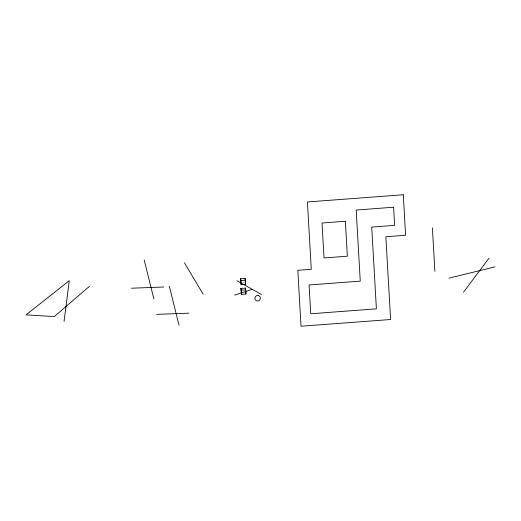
<?xml version="1.0" encoding="UTF-8"?>
<svg xmlns="http://www.w3.org/2000/svg" width="521" height="521" viewBox="0 0 521 521"><rect width="100%" height="100%" fill="white"/><g stroke="black" fill="none" stroke-linecap="round" stroke-linejoin="round"><path stroke-width="0.39" stroke-dasharray="2.6 1.95" d="M243.086 282.786L244.577 282.675"/><path stroke-width="0.78" d="M258.676 295.635C255.472 294.15 253.193 299.464 256.469 300.767C259.686 302.434 262.141 297.029 258.794 295.687M64.05 321.464L69.286 280.637L26.05 314.879L54.282 316.566L89.462 286.316M463.508 292.203L489.017 258.142M234.613 295.081L252.275 289.35M448.972 278.149L494.95 266.869M240.611 278.787L245.091 278.455L245.417 280.22L245.651 284.381L241.171 284.713L240.611 278.787L241.171 284.713M240.936 280.552L245.417 280.22M240.949 288.426L245.424 288.087L245.756 289.852L245.99 294.02L241.51 294.352L240.949 288.426L241.51 294.352M241.275 290.19L245.756 289.852M131.429 288.211L163.822 286.999M156.547 314.371L188.941 313.16M236.925 280.695L261.509 294.554M184.434 262.805L203.105 294.157M169.318 286.231L179.009 325.143M144.2 260.07L153.89 298.982M245.651 284.381L245.091 278.455M245.665 292.255L245.99 294.02M432.397 227.911L434.885 271.324M245.424 288.087L245.508 289.481M403.3 194.769L307.416 201.959L311.271 269.285L297.823 270.295L301.021 326.231L390.594 319.516L385.859 236.742L405.612 235.258L403.3 194.769M393.602 207.234L356.188 210.041L360.258 281.132L309.07 284.974L310.718 313.766L376.396 308.842L371.72 227.078L394.638 225.359L393.602 207.234M345.377 221.256L322.024 223.008L324.023 257.941L347.377 256.195L345.377 221.256"/></g></svg>
